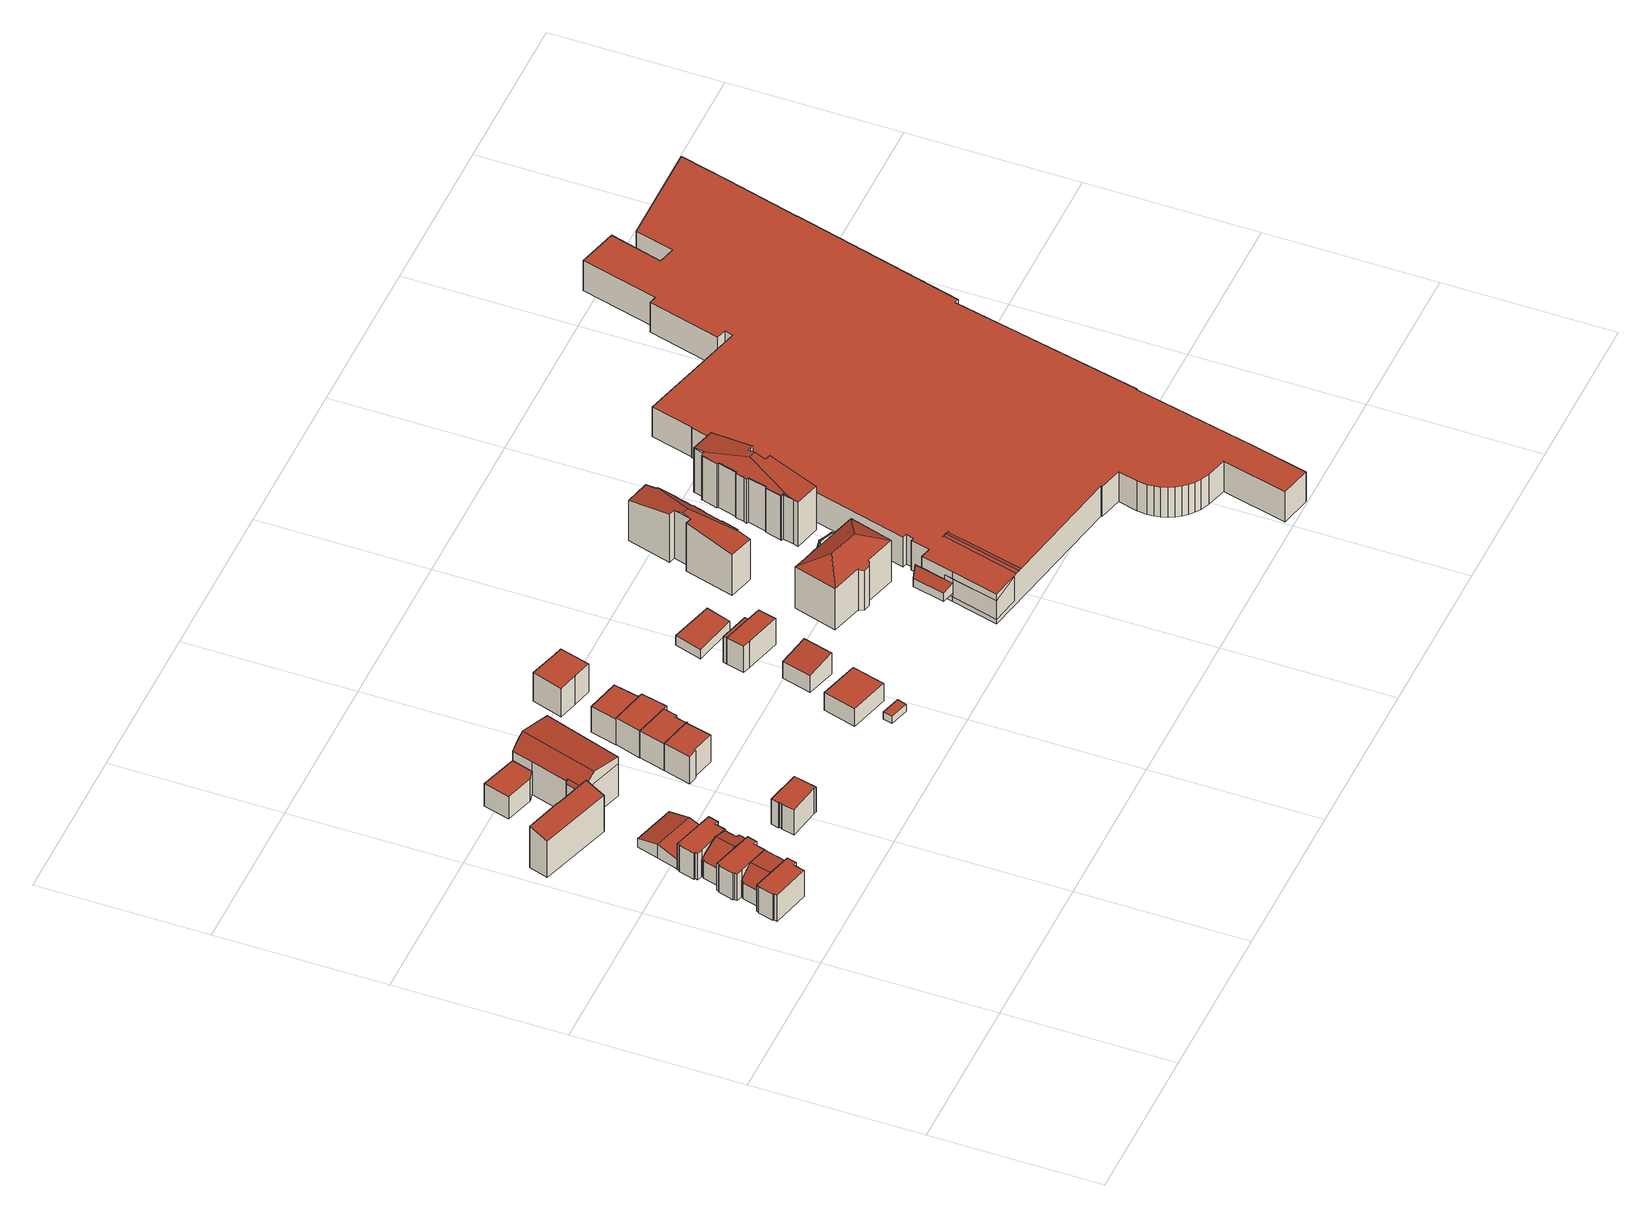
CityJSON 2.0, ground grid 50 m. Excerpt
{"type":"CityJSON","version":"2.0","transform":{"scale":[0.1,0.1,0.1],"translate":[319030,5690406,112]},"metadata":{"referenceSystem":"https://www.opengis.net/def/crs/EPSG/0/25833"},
"CityObjects":{
"building1":{"type":"Building","attributes":{"Dachtyp_tdc":"tdcPolyFlatRoof","Gemeindeschluessel":14713000,"Dachneigung":0,"QualitaetDacherkennung":32,"Geometrietyp2DReferenz":"3000","function":"31001_9998","roofType":"1000","measuredHeight":9.23},"geometry":[{"type":"MultiSurface","lod":"2","boundaries":[[[0,1,2,3]],[[1,4,5,2]],[[4,6,7,5]],[[6,8,9,7]],[[8,10,11,9]],[[10,12,13,11]],[[12,14,15,13]],[[14,16,17,15]],[[16,18,19,17]],[[18,20,21,19]],[[20,0,3,21]],[[20,18,16,14,12,10,8,6,4,1,0]],[[3,2,5,7,9,11,13,15,17,19,21]]],"semantics":{"surfaces":[{"type":"WallSurface"},{"type":"RoofSurface"},{"type":"GroundSurface"}],"values":[0,0,0,0,0,0,0,0,0,0,0,1,2]}}]},
"building2":{"type":"Building","attributes":{"Dachtyp_tdc":"tdcFreeFormRoof","Gemeindeschluessel":14713000,"Dachneigung":1.88,"QualitaetDacherkennung":38,"Geometrietyp2DReferenz":"3000","function":"31001_9998","roofType":"5000","measuredHeight":9.32},"geometry":[{"type":"MultiSurface","lod":"2","boundaries":[[[22,23,24,25]],[[23,26,27,24]],[[26,28,29,27]],[[28,30,31,29]],[[30,32,33,31]],[[32,34,35,33]],[[34,36,37,35]],[[36,38,39,37]],[[38,40,17,39]],[[40,41,42,17]],[[41,43,44,42]],[[43,45,15,44]],[[45,22,25,15]],[[46,47,48,26,23,49,50,51]],[[52,53,54,55]],[[56,46,51,55,54,57]],[[32,56,57,34]],[[34,57,54,36]],[[30,47,46,56,32]],[[41,55,51,43]],[[40,52,55,41]],[[36,54,53,38]],[[38,53,52,40]],[[43,51,50,45]],[[45,50,49,22]],[[22,49,23]],[[26,48,28]],[[28,48,47,30]],[[25,24,27,29,31,33,35,37,39,17,42,44,15]]],"semantics":{"surfaces":[{"type":"WallSurface"},{"type":"RoofSurface"},{"type":"GroundSurface"}],"values":[0,0,0,0,0,0,0,0,0,0,0,0,0,1,1,1,0,0,0,0,0,0,0,0,0,0,0,0,2]}}]},
"building3":{"type":"Building","attributes":{"Dachtyp_tdc":"tdcPolyFlatRoof","Gemeindeschluessel":14713000,"Dachneigung":0,"QualitaetDacherkennung":35,"Geometrietyp2DReferenz":"3000","function":"31001_9998","roofType":"1000","measuredHeight":9.28},"geometry":[{"type":"MultiSurface","lod":"2","boundaries":[[[58,59,60,31]],[[59,61,62,60]],[[61,63,64,62]],[[63,65,66,64]],[[65,67,68,66]],[[67,69,70,68]],[[69,71,72,70]],[[71,73,74,72]],[[73,75,76,74]],[[75,77,78,76]],[[77,79,33,78]],[[79,58,31,33]],[[79,77,75,73,71,69,67,65,63,61,59,58]],[[31,60,62,64,66,68,70,72,74,76,78,33]]],"semantics":{"surfaces":[{"type":"WallSurface"},{"type":"RoofSurface"},{"type":"GroundSurface"}],"values":[0,0,0,0,0,0,0,0,0,0,0,0,1,2]}}]},
"building4":{"type":"Building","attributes":{"Dachtyp_tdc":"tdcGableRoof","Gemeindeschluessel":14713000,"Dachneigung":31.54,"QualitaetDacherkennung":21,"Geometrietyp2DReferenz":"3000","function":"31001_9998","roofType":"3100","measuredHeight":9.78},"geometry":[{"type":"MultiSurface","lod":"2","boundaries":[[[80,81,82,83]],[[81,84,85,82]],[[84,86,87,85]],[[86,88,89,87]],[[88,90,91,89]],[[90,92,93,91]],[[92,94,95,93]],[[94,96,97,95]],[[96,98,99,97]],[[98,100,101,99]],[[100,102,103,101]],[[102,80,83,103]],[[98,96,94,92,90,88,86,84]],[[84,81,80,102,100,98]],[[83,82,85,87,89,91,93,95,97,99,101,103]]],"semantics":{"surfaces":[{"type":"WallSurface"},{"type":"RoofSurface"},{"type":"GroundSurface"}],"values":[0,0,0,0,0,0,0,0,0,0,0,0,1,1,2]}}]},
"building5":{"type":"Building","attributes":{"Dachtyp_tdc":"tdcPolyFlatRoof","Gemeindeschluessel":14713000,"Dachneigung":0,"QualitaetDacherkennung":30,"Geometrietyp2DReferenz":"3000","function":"31001_9998","roofType":"1000","measuredHeight":9.14},"geometry":[{"type":"MultiSurface","lod":"2","boundaries":[[[104,105,106,97]],[[105,107,108,106]],[[107,109,110,108]],[[109,111,112,110]],[[111,113,114,112]],[[113,115,116,114]],[[115,117,118,116]],[[117,119,120,118]],[[119,121,122,120]],[[121,123,124,122]],[[123,125,101,124]],[[125,104,97,101]],[[125,123,121,119,117,115,113,111,109,107,105,104]],[[97,106,108,110,112,114,116,118,120,122,124,101]]],"semantics":{"surfaces":[{"type":"WallSurface"},{"type":"RoofSurface"},{"type":"GroundSurface"}],"values":[0,0,0,0,0,0,0,0,0,0,0,0,1,2]}}]},
"building6":{"type":"Building","attributes":{"Dachtyp_tdc":"tdcPolyFlatRoof","Gemeindeschluessel":14713000,"Dachneigung":16.42,"QualitaetDacherkennung":48,"Geometrietyp2DReferenz":"3000","function":"31001_9998","roofType":"2100","measuredHeight":14.57},"geometry":[{"type":"MultiSurface","lod":"2","boundaries":[[[126,127,128,129]],[[127,130,131,128]],[[130,132,133,131]],[[132,134,135,133]],[[134,136,137,135]],[[136,138,139,137]],[[138,140,141,139]],[[140,126,129,141]],[[140,138,136,134,132,130,127,126]],[[129,128,131,133,135,137,139,141]]],"semantics":{"surfaces":[{"type":"WallSurface"},{"type":"RoofSurface"},{"type":"GroundSurface"}],"values":[0,0,0,0,0,0,0,0,1,2]}}]},
"building7":{"type":"Building","attributes":{"Dachtyp_tdc":"tdcPolyFlatRoof","Gemeindeschluessel":14713000,"Dachneigung":0,"QualitaetDacherkennung":17,"Geometrietyp2DReferenz":"3000","function":"31001_9998","roofType":"1000","measuredHeight":7.26},"geometry":[{"type":"MultiSurface","lod":"2","boundaries":[[[142,143,144,135]],[[143,145,146,144]],[[145,147,148,146]],[[147,149,150,148]],[[149,151,139,150]],[[151,152,137,139]],[[152,142,135,137]],[[152,151,149,147,145,143,142]],[[135,144,146,148,150,139,137]]],"semantics":{"surfaces":[{"type":"WallSurface"},{"type":"RoofSurface"},{"type":"GroundSurface"}],"values":[0,0,0,0,0,0,0,1,2]}}]},
"building8":{"type":"Building","attributes":{"Dachtyp_tdc":"tdcGableRoof","Gemeindeschluessel":14713000,"Dachneigung":13.74,"QualitaetDacherkennung":80,"Geometrietyp2DReferenz":"3000","function":"31001_9998","roofType":"3100","measuredHeight":4.82},"geometry":[{"type":"MultiSurface","lod":"2","boundaries":[[[153,154,155,156]],[[154,157,158,155]],[[157,159,160,158]],[[159,161,162,160]],[[161,163,164,162]],[[163,165,166,164]],[[165,153,156,166]],[[161,159,157,154]],[[154,153,165,163,161]],[[156,155,158,160,162,164,166]]],"semantics":{"surfaces":[{"type":"WallSurface"},{"type":"RoofSurface"},{"type":"GroundSurface"}],"values":[0,0,0,0,0,0,0,1,1,2]}}]},
"building9":{"type":"Building","attributes":{"Dachtyp_tdc":"tdcPolyFlatRoof","Gemeindeschluessel":14713000,"Dachneigung":0,"QualitaetDacherkennung":61,"Geometrietyp2DReferenz":"3000","function":"31001_9998","roofType":"1000","measuredHeight":8.79},"geometry":[{"type":"MultiSurface","lod":"2","boundaries":[[[167,168,169,170]],[[168,171,172,169]],[[171,173,174,172]],[[173,175,176,174]],[[175,177,178,176]],[[177,179,180,178]],[[179,181,182,180]],[[181,183,184,182]],[[183,167,170,184]],[[183,181,179,177,175,173,171,168,167]],[[170,169,172,174,176,178,180,182,184]]],"semantics":{"surfaces":[{"type":"WallSurface"},{"type":"RoofSurface"},{"type":"GroundSurface"}],"values":[0,0,0,0,0,0,0,0,0,1,2]}}]},
"building10":{"type":"Building","attributes":{"Dachtyp_tdc":"tdcPolyFlatRoof","Gemeindeschluessel":14713000,"Dachneigung":0,"QualitaetDacherkennung":44,"Geometrietyp2DReferenz":"3000","function":"31001_9998","roofType":"1000","measuredHeight":7.75},"geometry":[{"type":"MultiSurface","lod":"2","boundaries":[[[185,186,187,188]],[[186,189,190,187]],[[189,191,192,190]],[[191,193,194,192]],[[193,195,196,194]],[[195,185,188,196]],[[195,193,191,189,186,185]],[[188,187,190,192,194,196]]],"semantics":{"surfaces":[{"type":"WallSurface"},{"type":"RoofSurface"},{"type":"GroundSurface"}],"values":[0,0,0,0,0,0,1,2]}}]},
"building11":{"type":"Building","attributes":{"Gemeindeschluessel":14713000,"Geometrietyp2DReferenz":"3000","function":"31001_9998","roofType":"9999"},"children":["building11-1","building11-2"]},
"building11-1":{"type":"BuildingPart","attributes":{"Dachtyp_tdc":"tdcGableRoof","Dachneigung":10.78,"QualitaetDacherkennung":38,"Geometrietyp2DReferenz":"3000","roofType":"3100","measuredHeight":15.62},"parents":["building11"],"geometry":[{"type":"MultiSurface","lod":"2","boundaries":[[[197,198,199,200]],[[198,201,202,199]],[[203,204,205,206]],[[204,207,208,205]],[[207,209,210,208]],[[209,211,212,210]],[[211,197,200,212]],[[213,214,215,216]],[[217,218,219,220,215,214,221,207]],[[207,221,209]],[[209,221,214,213,211]],[[198,220,219,201]],[[197,216,215,220,198]],[[203,218,217,204]],[[204,217,207]],[[211,213,216,197]],[[200,199,202,206,205,208,210,212]],[[206,202,201,203]],[[201,219,218,203]]],"semantics":{"surfaces":[{"type":"WallSurface"},{"type":"RoofSurface"},{"type":"GroundSurface"},{"type":"ClosureSurface"}],"values":[0,0,0,0,0,0,0,1,1,0,0,0,0,0,0,0,2,3,3]}}]},
"building11-2":{"type":"BuildingPart","attributes":{"Dachtyp_tdc":"tdcPolyFlatRoof","Dachneigung":42.15,"QualitaetDacherkennung":70,"Geometrietyp2DReferenz":"3000","roofType":"2100","measuredHeight":12.57},"parents":["building11"],"geometry":[{"type":"MultiSurface","lod":"2","boundaries":[[[222,223,224,202,201,219]],[[223,225,226,224]],[[225,227,228,226]],[[227,229,218,203,206,228]],[[229,227,225,223,222]],[[202,224,226,228,206]],[[219,218,229,222]],[[201,202,206,203]],[[201,203,218,219]]],"semantics":{"surfaces":[{"type":"WallSurface"},{"type":"RoofSurface"},{"type":"GroundSurface"},{"type":"ClosureSurface"}],"values":[0,0,0,0,1,2,0,3,3]}}]},
"building12":{"type":"Building","attributes":{"Dachtyp_tdc":"tdcPolyFlatRoof","Gemeindeschluessel":14713000,"Dachneigung":0,"QualitaetDacherkennung":49,"Geometrietyp2DReferenz":"3000","function":"31001_9998","roofType":"1000","measuredHeight":9.63},"geometry":[{"type":"MultiSurface","lod":"2","boundaries":[[[230,231,232,233]],[[231,234,235,232]],[[234,236,237,235]],[[236,238,239,237]],[[238,240,241,239]],[[240,242,243,241]],[[242,244,245,243]],[[244,230,233,245]],[[244,242,240,238,236,234,231,230]],[[233,232,235,237,239,241,243,245]]],"semantics":{"surfaces":[{"type":"WallSurface"},{"type":"RoofSurface"},{"type":"GroundSurface"}],"values":[0,0,0,0,0,0,0,0,1,2]}}]},
"building13":{"type":"Building","attributes":{"Dachtyp_tdc":"tdcPolyFlatRoof","Gemeindeschluessel":14713000,"Dachneigung":0,"QualitaetDacherkennung":58,"Geometrietyp2DReferenz":"3000","function":"31001_9998","roofType":"1000","measuredHeight":9.42},"geometry":[{"type":"MultiSurface","lod":"2","boundaries":[[[246,247,248,239]],[[247,249,250,248]],[[249,251,252,250]],[[251,253,254,252]],[[253,255,256,254]],[[255,257,258,256]],[[257,259,241,258]],[[259,246,239,241]],[[259,257,255,253,251,249,247,246]],[[239,248,250,252,254,256,258,241]]],"semantics":{"surfaces":[{"type":"WallSurface"},{"type":"RoofSurface"},{"type":"GroundSurface"}],"values":[0,0,0,0,0,0,0,0,1,2]}}]},
"building14":{"type":"Building","attributes":{"Dachtyp_tdc":"tdcPolyFlatRoof","Gemeindeschluessel":14713000,"Dachneigung":0,"QualitaetDacherkennung":59,"Geometrietyp2DReferenz":"3000","function":"31001_9998","roofType":"1000","measuredHeight":9.55},"geometry":[{"type":"MultiSurface","lod":"2","boundaries":[[[247,260,261,262]],[[260,263,264,261]],[[263,265,266,264]],[[265,249,267,266]],[[249,247,262,267]],[[249,265,263,260,247]],[[262,261,264,266,267]]],"semantics":{"surfaces":[{"type":"WallSurface"},{"type":"RoofSurface"},{"type":"GroundSurface"}],"values":[0,0,0,0,0,1,2]}}]},
"building15":{"type":"Building","attributes":{"Dachtyp_tdc":"tdcPolyFlatRoof","Gemeindeschluessel":14713000,"Dachneigung":0,"QualitaetDacherkennung":62,"Geometrietyp2DReferenz":"3000","function":"31001_9998","roofType":"1000","measuredHeight":9.02},"geometry":[{"type":"MultiSurface","lod":"2","boundaries":[[[268,269,270,271]],[[269,272,273,270]],[[272,274,275,273]],[[274,268,271,275]],[[274,272,269,268]],[[271,270,273,275]]],"semantics":{"surfaces":[{"type":"WallSurface"},{"type":"RoofSurface"},{"type":"GroundSurface"}],"values":[0,0,0,0,1,2]}}]},
"building16":{"type":"Building","attributes":{"Dachtyp_tdc":"tdcPolyFlatRoof","Gemeindeschluessel":14713000,"Dachneigung":0,"QualitaetDacherkennung":74,"Geometrietyp2DReferenz":"3000","function":"31001_2463","roofType":"1000","measuredHeight":2.46},"geometry":[{"type":"MultiSurface","lod":"2","boundaries":[[[276,277,278,279]],[[277,280,281,278]],[[280,282,283,281]],[[282,276,279,283]],[[282,280,277,276]],[[279,278,281,283]]],"semantics":{"surfaces":[{"type":"WallSurface"},{"type":"RoofSurface"},{"type":"GroundSurface"}],"values":[0,0,0,0,1,2]}}]},
"building17":{"type":"Building","attributes":{"Dachtyp_tdc":"tdcPolyFlatRoof","Gemeindeschluessel":14713000,"Dachneigung":0,"QualitaetDacherkennung":27,"Geometrietyp2DReferenz":"3000","function":"31001_9998","roofType":"1000","measuredHeight":10.01},"geometry":[{"type":"MultiSurface","lod":"2","boundaries":[[[284,285,286,287]],[[285,288,289,286]],[[288,290,291,289]],[[290,292,293,291]],[[292,294,295,293]],[[294,284,287,295]],[[294,292,290,288,285,284]],[[287,286,289,291,293,295]]],"semantics":{"surfaces":[{"type":"WallSurface"},{"type":"RoofSurface"},{"type":"GroundSurface"}],"values":[0,0,0,0,0,0,1,2]}}]},
"building18":{"type":"Building","attributes":{"Dachtyp_tdc":"tdcPolyFlatRoof","Gemeindeschluessel":14713000,"Dachneigung":0,"QualitaetDacherkennung":81,"Geometrietyp2DReferenz":"3000","function":"31001_9998","roofType":"1000","measuredHeight":6.2},"geometry":[{"type":"MultiSurface","lod":"2","boundaries":[[[296,297,298,299]],[[297,300,301,298]],[[300,302,303,301]],[[302,296,299,303]],[[302,300,297,296]],[[299,298,301,303]]],"semantics":{"surfaces":[{"type":"WallSurface"},{"type":"RoofSurface"},{"type":"GroundSurface"}],"values":[0,0,0,0,1,2]}}]},
"building19":{"type":"Building","attributes":{"Dachtyp_tdc":"tdcPolyFlatRoof","Gemeindeschluessel":14713000,"Dachneigung":9.96,"QualitaetDacherkennung":78,"Geometrietyp2DReferenz":"3000","function":"31001_9998","roofType":"2100","measuredHeight":7.49},"geometry":[{"type":"MultiSurface","lod":"2","boundaries":[[[304,305,306,307]],[[305,308,309,306]],[[308,310,311,309]],[[310,304,307,311]],[[310,308,305,304]],[[307,306,309,311]]],"semantics":{"surfaces":[{"type":"WallSurface"},{"type":"RoofSurface"},{"type":"GroundSurface"}],"values":[0,0,0,0,1,2]}}]},
"building20":{"type":"Building","attributes":{"Gemeindeschluessel":14713000,"Geometrietyp2DReferenz":"3000","function":"31001_9998","roofType":"9999"},"children":["building20-1","building20-2"]},
"building20-1":{"type":"BuildingPart","attributes":{"Dachtyp_tdc":"tdcPolyFlatRoof","Dachneigung":0,"QualitaetDacherkennung":56,"Geometrietyp2DReferenz":"3000","roofType":"1000","measuredHeight":9.22},"parents":["building20"],"geometry":[{"type":"MultiSurface","lod":"2","boundaries":[[[312,313,314,315]],[[313,316,317,314]],[[316,318,319,317]],[[318,320,321,322,319]],[[323,312,315,324,325]],[[323,320,318,316,313,312]],[[315,314,317,319,322,324]],[[325,321,320,323]],[[325,324,322,321]]],"semantics":{"surfaces":[{"type":"WallSurface"},{"type":"RoofSurface"},{"type":"GroundSurface"},{"type":"ClosureSurface"}],"values":[0,0,0,0,0,1,2,0,3]}}]},
"building20-2":{"type":"BuildingPart","attributes":{"Dachtyp_tdc":"tdcPolyFlatRoof","Dachneigung":0,"QualitaetDacherkennung":27,"Geometrietyp2DReferenz":"3000","roofType":"1000","measuredHeight":9.19},"parents":["building20"],"geometry":[{"type":"MultiSurface","lod":"2","boundaries":[[[326,325,324,327]],[[321,328,329,322]],[[328,330,331,329]],[[330,326,327,331]],[[330,328,321,325,326]],[[327,324,322,329,331]],[[322,324,325,321]]],"semantics":{"surfaces":[{"type":"WallSurface"},{"type":"RoofSurface"},{"type":"GroundSurface"},{"type":"ClosureSurface"}],"values":[0,0,0,0,1,2,3]}}]},
"building21":{"type":"Building","attributes":{"Gemeindeschluessel":14713000,"Dachtyp_tdc":"tdcPolyFlatRoof","Dachneigung":0,"QualitaetDacherkennung":76,"Geometrietyp2DReferenz":"3000","function":"31001_9998","roofType":"1000","measuredHeight":3.33},"geometry":[{"type":"MultiSurface","lod":"2","boundaries":[[[332,333,334,335]],[[333,336,337,334]],[[336,338,339,337]],[[338,332,335,339]],[[338,336,333,332]],[[335,334,337,339]]],"semantics":{"surfaces":[{"type":"WallSurface"},{"type":"RoofSurface"},{"type":"GroundSurface"}],"values":[0,0,0,0,1,2]}}]},
"building22":{"type":"Building","attributes":{"Gemeindeschluessel":14713000,"Geometrietyp2DReferenz":"3000","function":"31001_9998","roofType":"9999"},"children":["building22-1","building22-2"]},
"building22-1":{"type":"BuildingPart","attributes":{"Dachtyp_tdc":"tdcGableRoof","Dachneigung":64.53,"QualitaetDacherkennung":8,"Geometrietyp2DReferenz":"3000","roofType":"3100","measuredHeight":15.9},"parents":["building22"],"geometry":[{"type":"MultiSurface","lod":"2","boundaries":[[[340,341,342,343]],[[341,344,345,342]],[[346,347,348,349]],[[347,350,351,348]],[[350,352,353,351]],[[352,354,355,353]],[[354,356,357,355]],[[356,358,359,357]],[[358,340,343,359]],[[354,352,350,347,346,360,361]],[[361,362,344,341,340,358,356,354]],[[343,342,345,363,349,348,351,353,355,357,359]],[[364,362,361]],[[363,345,344,362,364]],[[360,364,361]],[[346,349,363,364,360]]],"semantics":{"surfaces":[{"type":"WallSurface"},{"type":"RoofSurface"},{"type":"GroundSurface"},{"type":"ClosureSurface"}],"values":[0,0,0,0,0,0,0,0,0,1,1,2,0,3,0,3]}}]},
"building22-2":{"type":"BuildingPart","attributes":{"Dachtyp_tdc":"tdcHipRoof","Dachneigung":28.37,"QualitaetDacherkennung":42,"Geometrietyp2DReferenz":"3000","roofType":"3200","measuredHeight":18.11},"parents":["building22"],"geometry":[{"type":"MultiSurface","lod":"2","boundaries":[[[365,366,367,368]],[[366,369,370,367]],[[369,371,372,370]],[[371,373,374,372]],[[373,375,376,374]],[[375,377,378,376]],[[377,379,349,378]],[[379,346,349]],[[380,345,344]],[[380,381,382,345]],[[381,383,384,382]],[[383,385,386,384]],[[385,387,388,386]],[[387,365,368,388]],[[383,381,389]],[[375,373,390]],[[381,380,362,364,360,379,377,375,390,389]],[[373,371,369,366,365,387,385,383,389,390]],[[368,367,370,372,374,376,378,349,363,345,382,384,386,388]],[[380,344,362]],[[360,346,379]],[[344,345,363,364,362]],[[364,363,349,346,360]]],"semantics":{"surfaces":[{"type":"WallSurface"},{"type":"RoofSurface"},{"type":"GroundSurface"},{"type":"ClosureSurface"}],"values":[0,0,0,0,0,0,0,0,0,0,0,0,0,0,1,1,1,1,2,0,0,3,3]}}]},
"building23":{"type":"Building","attributes":{"Dachtyp_tdc":"tdcPolyFlatRoof","Gemeindeschluessel":14713000,"Dachneigung":9.84,"QualitaetDacherkennung":71,"Geometrietyp2DReferenz":"3000","function":"31001_9998","roofType":"2100","measuredHeight":3.46},"geometry":[{"type":"MultiSurface","lod":"2","boundaries":[[[391,392,393,394]],[[392,395,396,393]],[[395,397,398,396]],[[397,399,400,398]],[[399,391,394,400]],[[399,397,395,392,391]],[[394,393,396,398,400]]],"semantics":{"surfaces":[{"type":"WallSurface"},{"type":"RoofSurface"},{"type":"GroundSurface"}],"values":[0,0,0,0,0,1,2]}}]},
"building24":{"type":"Building","attributes":{"Dachtyp_tdc":"tdcFreeFormRoof","Gemeindeschluessel":14713000,"Dachneigung":10.25,"QualitaetDacherkennung":22,"Geometrietyp2DReferenz":"3000","function":"31001_9998","roofType":"5000","measuredHeight":17.35},"geometry":[{"type":"MultiSurface","lod":"2","boundaries":[[[401,402,403,404]],[[402,405,406,403]],[[405,407,408,406]],[[407,409,410,408]],[[409,411,412,410]],[[411,413,414,412]],[[413,415,416,414]],[[415,417,418,416]],[[417,419,420,418]],[[419,421,422,420]],[[421,423,424,422]],[[423,425,426,424]],[[425,427,428,426]],[[427,429,430,428]],[[429,431,432,430]],[[431,433,434,432]],[[433,435,436,434]],[[435,437,438,436]],[[437,439,440,438]],[[439,441,442,440]],[[441,401,404,442]],[[421,419,417,415,413,411,409,407,405,443,444,445,427,425,423]],[[444,443,402,401,441,439,437,446]],[[429,445,444,446,435,433,431]],[[429,427,445]],[[405,402,443]],[[437,435,446]],[[404,403,406,408,410,412,414,416,418,420,422,424,426,428,430,432,434,436,438,440,442]]],"semantics":{"surfaces":[{"type":"WallSurface"},{"type":"RoofSurface"},{"type":"GroundSurface"}],"values":[0,0,0,0,0,0,0,0,0,0,0,0,0,0,0,0,0,0,0,0,0,1,1,1,0,0,0,2]}}]},
"building25":{"type":"Building","attributes":{"name":"Reudnitz-Center","Gemeindeschluessel":14713000,"Dachneigung":75.89,"Dachorientierung":-165.75,"MittlereTraufHoehe":121.02,"QualitaetDacherkennung":68,"ObjektHoehe":9.01,"BodenHoehe":113.9,"Geometrietyp2DReferenz":"3000","AbsoluteHoehe":122.91,"Dachflaeche":512.6,"function":"31001_2052","roofType":"3100","measuredHeight":9.01,"storeysAboveGround":3},"geometry":[{"type":"MultiSurface","lod":"2","boundaries":[[[447,448,449,450]],[[448,451,452,449]],[[451,453,454,452]],[[453,455,456,454]],[[455,457,458,456]],[[457,459,460,458]],[[459,447,450,460]],[[447,459,457,455]],[[455,453,451,448,447]],[[450,449,452,454,456,458,460]]],"semantics":{"surfaces":[{"type":"WallSurface"},{"type":"RoofSurface"},{"type":"GroundSurface"}],"values":[0,0,0,0,0,0,0,1,1,2]}}]},
"building26":{"type":"Building","attributes":{"Dachtyp_tdc":"tdcFreeFormRoof","Gemeindeschluessel":14713000,"Dachneigung":10,"QualitaetDacherkennung":22,"Geometrietyp2DReferenz":"3000","function":"31001_9998","roofType":"5000","measuredHeight":18.73},"geometry":[{"type":"MultiSurface","lod":"2","boundaries":[[[461,462,463,464]],[[462,465,466,463]],[[465,467,468,466]],[[467,469,470,468]],[[469,471,472,470]],[[471,473,474,472]],[[473,475,476,474]],[[475,477,478,476]],[[477,479,480,478]],[[479,481,482,480]],[[481,483,484,482]],[[483,485,486,484]],[[485,487,488,486]],[[487,489,490,488]],[[489,491,492,490]],[[491,493,494,492]],[[493,495,496,494]],[[495,497,498,496]],[[497,499,500,498]],[[499,501,502,500]],[[501,503,504,502]],[[503,505,506,504]],[[505,507,508,506]],[[507,509,510,508]],[[509,511,512,510]],[[511,513,514,512]],[[513,461,464,514]],[[515,516,517,518,519,520,521,471,522,523,524,525,526,527,528,529,530]],[[531,532,533,529,528,534,509,507]],[[535,536,537,538,539,540,541,542,530,529,533]],[[487,542,541,489]],[[485,515,530,542,487]],[[489,541,540,491]],[[491,540,539,493]],[[493,539,538,495]],[[495,538,537,497]],[[497,537,536,499]],[[499,536,535,501]],[[501,535,533,532,503]],[[509,534,511]],[[511,534,528,527,513]],[[503,532,531,505]],[[505,531,507]],[[513,527,526,461]],[[461,526,525,462]],[[462,525,524,465]],[[465,524,523,467]],[[467,523,522,469]],[[469,522,471]],[[471,521,473]],[[473,521,520,475]],[[475,520,519,477]],[[477,519,518,479]],[[479,518,517,481]],[[481,517,516,483]],[[483,516,515,485]],[[464,463,466,468,470,472,474,476,478,480,482,484,486,488,490,492,494,496,498,500,502,504,506,508,510,512,514]]],"semantics":{"surfaces":[{"type":"WallSurface"},{"type":"RoofSurface"},{"type":"GroundSurface"}],"values":[0,0,0,0,0,0,0,0,0,0,0,0,0,0,0,0,0,0,0,0,0,0,0,0,0,0,0,1,1,1,0,0,0,0,0,0,0,0,0,0,0,0,0,0,0,0,0,0,0,0,0,0,0,0,0,0,2]}}]},
"building27":{"type":"Building","attributes":{"name":"Reudnitz-Center","Dachtyp_tdc":"tdcPolyFlatRoof","Gemeindeschluessel":14713000,"Dachneigung":0,"QualitaetDacherkennung":50,"Geometrietyp2DReferenz":"3000","function":"31001_2052","roofType":"1000","measuredHeight":10.51},"geometry":[{"type":"MultiSurface","lod":"2","boundaries":[[[543,544,545,546]],[[544,547,548,545]],[[547,549,550,548]],[[549,551,552,550]],[[551,553,554,552]],[[553,555,556,554]],[[555,557,558,556]],[[557,559,560,558]],[[559,561,562,560]],[[561,563,564,562]],[[563,565,566,564]],[[565,567,568,566]],[[567,569,570,568]],[[569,571,572,570]],[[571,573,574,572]],[[573,575,576,574]],[[575,577,578,576]],[[577,579,580,578]],[[579,581,582,580]],[[581,583,584,582]],[[583,585,586,584]],[[585,587,588,586]],[[587,589,590,588]],[[589,591,592,590]],[[591,593,594,592]],[[593,595,596,594]],[[595,597,598,596]],[[597,599,600,598]],[[599,601,602,600]],[[601,603,604,602]],[[603,605,606,604]],[[605,607,608,606]],[[607,609,610,608]],[[609,611,612,610]],[[611,613,614,612]],[[613,615,616,614]],[[615,617,618,616]],[[617,619,620,618]],[[619,621,622,620]],[[621,623,624,622]],[[623,625,626,624]],[[625,627,628,626]],[[627,629,630,628]],[[629,631,632,630]],[[631,633,634,632]],[[633,635,636,634]],[[635,637,638,636]],[[637,639,640,638]],[[639,543,546,640]],[[639,637,635,633,631,629,627,625,623,621,619,617,615,613,611,609,607,605,603,601,599,597,595,593,591,589,587,585,583,581,579,577,575,573,571,569,567,565,563,561,559,557,555,553,551,549,547,544,543]],[[546,545,548,550,552,554,556,558,560,562,564,566,568,570,572,574,576,578,580,582,584,586,588,590,592,594,596,598,600,602,604,606,608,610,612,614,616,618,620,622,624,626,628,630,632,634,636,638,640]]],"semantics":{"surfaces":[{"type":"WallSurface"},{"type":"RoofSurface"},{"type":"GroundSurface"}],"values":[0,0,0,0,0,0,0,0,0,0,0,0,0,0,0,0,0,0,0,0,0,0,0,0,0,0,0,0,0,0,0,0,0,0,0,0,0,0,0,0,0,0,0,0,0,0,0,0,0,1,2]}}]}
},
"vertices":[
[191,625,123],[76,653,123],[76,653,31],[191,625,31],[79,663,123],[79,663,31],[76,664,123],[76,664,31],[88,710,123],[88,710,31],[91,709,123],[91,709,31],[93,717,123],[93,717,31],[111,712,123],[111,712,31],[218,683,123],[218,683,31],[211,655,123],[211,655,31],[200,658,123],[200,658,31],
[113,720,86],[110,721,86],[110,721,31],[113,720,31],[123,768,86],[123,768,31],[126,767,86],[126,767,31],[128,774,86],[128,774,31],[224,749,86],[224,749,31],[215,714,86],[215,714,31],[215,713,86],[215,713,31],[226,710,86],[226,710,31],[218,683,86],[208,686,86],[208,686,31],[148,702,86],[148,702,31],[111,712,86],[164,764,125],[128,774,89],[126,767,89],[113,720,88],[111,712,88],[148,702,125],[218,683,93],[226,710,92],[215,713,122],[208,686,122],[224,749,122],[215,714,122],
[128,774,124],[110,779,124],[110,779,31],[112,788,124],[112,788,31],[109,789,124],[109,789,31],[122,835,124],[122,835,31],[125,834,124],[125,834,31],[128,844,124],[128,844,31],[145,839,124],[145,839,31],[253,808,124],[253,808,31],[245,780,124],[245,780,31],[234,783,124],[234,783,31],[224,749,124],
[261,835,114],[253,808,114],[253,808,30],[261,835,30],[201,823,128],[201,823,30],[145,839,92],[145,839,30],[147,846,92],[147,846,30],[144,846,90],[144,846,30],[157,893,90],[157,893,30],[160,892,92],[160,892,30],[162,899,92],[162,899,30],[218,884,128],[218,884,30],[259,874,117],[259,874,30],[249,838,117],[249,838,30],
[162,899,122],[145,904,122],[145,904,30],[147,912,122],[147,912,30],[144,913,122],[144,913,30],[157,960,122],[157,960,30],[160,959,122],[160,959,30],[162,968,122],[162,968,30],[165,967,122],[165,967,30],[287,931,122],[287,931,30],[279,902,122],[279,902,30],[267,905,122],[267,905,30],[259,874,122],
[246,1257,171],[228,1200,153],[228,1200,25],[246,1257,25],[10,1269,153],[10,1269,25],[28,1326,171],[28,1326,25],[132,1294,171],[132,1294,25],[145,1289,171],[145,1289,25],[166,1282,171],[166,1282,25],[228,1263,171],[228,1263,25],
[132,1294,98],[144,1333,98],[144,1333,25],[177,1323,98],[177,1323,25],[170,1299,98],[170,1299,25],[172,1299,98],[172,1299,25],[166,1282,98],[145,1289,98],
[165,967,59],[184,1032,76],[184,1032,28],[165,967,28],[203,1096,58],[203,1096,28],[329,1059,58],[329,1059,28],[311,995,76],[311,995,28],[293,930,59],[293,930,28],[287,931,59],[287,931,28],
[396,737,120],[404,775,120],[404,775,32],[396,737,32],[406,775,120],[406,775,32],[408,784,120],[408,784,32],[406,784,120],[406,784,32],[412,808,120],[412,808,32],[515,785,120],[515,785,32],[499,718,120],[499,718,32],[491,720,120],[491,720,32],
[177,1446,104],[200,1523,104],[200,1523,26],[177,1446,26],[229,1514,104],[229,1514,26],[309,1489,104],[309,1489,26],[290,1426,104],[290,1426,26],[262,1421,104],[262,1421,26],
[369,1218,137],[246,1257,137],[246,1257,23],[369,1218,23],[238,1259,137],[238,1259,23],[255,1312,137],[290,1426,137],[290,1426,23],[255,1312,23],[309,1489,137],[309,1489,23],[331,1483,137],[331,1483,23],[445,1448,137],[445,1448,23],[445,1448,160],[349,1477,179],[276,1247,179],[369,1218,160],[290,1426,138],[255,1312,139],[238,1259,140],[246,1257,148],[331,1483,160],
[238,1259,148],[228,1263,139],[228,1263,23],[244,1312,139],[244,1312,23],[250,1314,143],[250,1314,23],[255,1312,148],
[575,1044,123],[507,1060,123],[507,1060,27],[575,1044,27],[505,1057,123],[505,1057,27],[477,1063,123],[477,1063,27],[500,1143,123],[500,1143,27],[596,1120,123],[596,1120,27],[596,1118,123],[596,1118,27],[593,1119,123],[593,1119,27],
[500,1143,121],[521,1220,121],[521,1220,27],[635,1192,121],[635,1192,27],[635,1191,121],[635,1191,27],[623,1193,121],[623,1193,27],[613,1154,121],[613,1154,27],[605,1156,121],[605,1156,27],[596,1120,121],
[544,1296,121],[544,1296,26],[521,1220,26],[646,1271,121],[646,1271,26],[654,1269,121],[654,1269,26],[635,1192,26],
[544,1296,115],[566,1374,115],[566,1374,25],[544,1296,25],[664,1350,115],[664,1350,25],[646,1271,115],[646,1271,25],
[945,673,61],[937,645,61],[937,645,36],[945,673,36],[880,661,61],[880,661,36],[887,689,61],[887,689,36],
[595,1470,118],[625,1561,118],[625,1561,18],[595,1470,18],[710,1536,118],[710,1536,18],[735,1529,118],[735,1529,18],[710,1441,118],[710,1441,18],[654,1455,118],[654,1455,18],
[859,843,99],[977,810,99],[977,810,37],[859,843,37],[950,714,99],[950,714,37],[832,746,99],[832,746,37],
[996,878,109],[909,902,94],[909,902,35],[996,878,35],[933,989,94],[933,989,35],[1020,965,109],[1020,965,35],
[1059,1108,126],[1045,1055,126],[1045,1055,34],[1059,1108,34],[939,1084,126],[939,1084,34],[915,1091,126],[915,1091,34],[929,1144,126],[929,1144,125],[929,1144,34],[1016,1120,126],[1016,1120,34],[1016,1120,125],
[1019,1131,125],[1019,1131,34],[932,1155,125],[932,1155,34],[957,1148,125],[957,1148,34],
[1105,1271,35],[1081,1198,35],[1081,1198,2],[1105,1271,2],[952,1226,35],[952,1226,2],[977,1307,35],[977,1307,2],
[1354,1024,177],[1353,1019,177],[1353,1019,30],[1354,1024,30],[1383,1010,171],[1383,1010,30],[1265,1044,113],[1267,1049,114],[1267,1049,30],[1265,1044,30],[1268,1049,117],[1268,1049,30],[1291,1042,167],[1291,1042,30],[1301,1039,189],[1301,1039,30],[1330,1031,182],[1330,1031,30],[1352,1025,178],[1352,1025,30],[1293,1036,175],[1299,1034,189],[1366,1015,175],[1299,1034,30],[1299,1034,175],
[1278,889,168],[1258,894,168],[1258,894,30],[1278,889,30],[1251,907,173],[1251,907,30],[1251,909,175],[1251,909,30],[1159,935,175],[1159,935,30],[1196,1063,175],[1196,1063,30],[1234,1052,175],[1234,1052,30],[1265,1044,175],[1383,1010,175],[1422,999,175],[1422,999,30],[1385,871,175],[1385,871,30],[1292,898,175],[1292,898,30],[1291,895,173],[1291,895,30],[1336,954,211],[1245,980,211],
[1402,706,67],[1363,716,60],[1363,716,32],[1402,706,32],[1387,811,60],[1387,811,32],[1431,823,67],[1431,823,32],[1426,803,67],[1426,803,32],
[1351,1544,163],[1342,1511,170],[1342,1511,21],[1351,1544,21],[1351,1508,165],[1351,1508,21],[1351,1505,164],[1351,1505,21],[1338,1458,164],[1338,1458,21],[1336,1458,166],[1336,1458,21],[1320,1402,166],[1320,1402,21],[1324,1401,163],[1324,1401,21],[1314,1365,163],[1314,1365,21],[1310,1366,166],[1310,1366,21],[1294,1309,166],[1294,1309,21],[1297,1308,164],[1297,1308,21],[1283,1259,164],[1283,1259,21],[1275,1261,170],[1275,1261,21],[1262,1215,163],[1262,1215,21],[1188,1236,163],[1188,1236,21],[1229,1381,190],[1229,1381,21],[1248,1376,190],[1248,1376,21],[1262,1428,190],[1262,1428,21],[1243,1433,190],[1243,1433,21],[1279,1563,163],[1279,1563,21],[1345,1510,170],[1277,1396,195],[1273,1253,170],[1255,1402,195],
[1471,549,109],[1366,569,83],[1366,569,19],[1471,549,19],[1401,705,82],[1401,705,19],[1429,801,83],[1429,801,19],[1529,778,109],[1529,778,19],[1629,755,83],[1629,755,19],[1576,529,83],[1576,529,19],
[1441,1201,165],[1442,1204,165],[1442,1204,10],[1441,1201,10],[1454,1251,165],[1454,1251,10],[1458,1250,165],[1458,1250,10],[1472,1307,165],[1472,1307,10],[1467,1309,165],[1467,1309,10],[1470,1318,165],[1470,1318,10],[1476,1344,165],[1476,1344,10],[1479,1343,165],[1479,1343,10],[1495,1400,165],[1495,1400,10],[1492,1402,165],[1492,1402,10],[1505,1448,165],[1505,1448,10],[1505,1451,165],[1505,1451,10],[1515,1448,165],[1515,1448,10],[1524,1479,165],[1524,1479,10],[1524,1481,165],[1524,1481,10],[1595,1462,165],[1595,1462,10],[1562,1332,165],[1562,1332,10],[1553,1333,165],[1553,1333,10],[1544,1335,165],[1544,1335,10],[1540,1323,165],[1540,1323,10],[1530,1283,165],[1530,1283,10],[1548,1278,165],[1548,1278,10],[1511,1133,165],[1511,1133,10],[1436,1153,165],[1436,1153,10],[1440,1167,165],[1440,1167,10],[1448,1199,165],[1448,1199,10],[1505,1451,167],[1505,1448,167],[1492,1402,166],[1495,1400,169],[1479,1343,168],[1476,1344,166],[1470,1318,166],[1472,1307,169],[1458,1250,169],[1454,1251,166],[1442,1204,166],[1441,1201,166],[1448,1199,171],[1445,1187,171],[1516,1321,197],[1513,1449,173],[1548,1278,191],[1530,1283,191],[1538,1315,197],[1440,1167,167],[1540,1323,196],[1544,1335,193],[1553,1333,193],[1562,1332,193],[1595,1462,166],[1524,1481,166],[1524,1479,167],[1515,1448,173],
[2258,1842,107],[2288,1956,107],[2288,1956,2],[2258,1842,2],[2596,1956,107],[2596,1956,2],[2595,1954,107],[2595,1954,2],[2559,1814,107],[2559,1814,2],[2499,1593,107],[2499,1593,2],[2500,1593,107],[2500,1593,2],[2364,1086,107],[2364,1086,2],[2351,1089,107],[2351,1089,2],[2314,921,107],[2314,921,2],[2226,529,107],[2226,529,2],[2224,530,107],[2224,530,2],[2141,167,107],[2141,167,2],[2101,5,107],[2101,5,2],[2009,26,107],[2009,26,2],[2056,217,107],[2056,217,2],[1997,233,107],[1997,233,2],[1970,245,107],[1970,245,2],[1955,255,107],[1955,255,2],[1941,267,107],[1941,267,2],[1929,280,107],[1929,280,2],[1919,296,107],[1919,296,2],[1910,312,107],[1910,312,2],[1904,330,107],[1904,330,2],[1901,348,107],[1901,348,2],[1899,366,107],[1899,366,2],[1902,396,107],[1902,396,2],[1917,453,107],[1917,453,2],[1848,471,107],[1848,471,2],[1849,475,107],[1849,475,2],[1366,569,107],[1366,569,2],[1402,706,107],[1402,706,2],[1426,803,107],[1426,803,2],[1457,795,107],[1457,795,2],[1472,851,107],[1472,851,2],[1482,848,107],[1482,848,2],[1488,872,107],[1488,872,2],[1474,875,107],[1474,875,2],[1651,1539,107],[1651,1539,2],[1653,1539,107],[1653,1539,2],[1686,1664,107],[1686,1664,2],[2017,1575,107],[2017,1575,2],[2024,1599,107],[2024,1599,2],[1995,1607,107],[1995,1607,2],[2052,1820,107],[2052,1820,2],[2073,1815,107],[2073,1815,2],[2133,2040,107],[2133,2040,2],[2250,2009,107],[2250,2009,2],[2208,1855,107],[2208,1855,2]
]}
